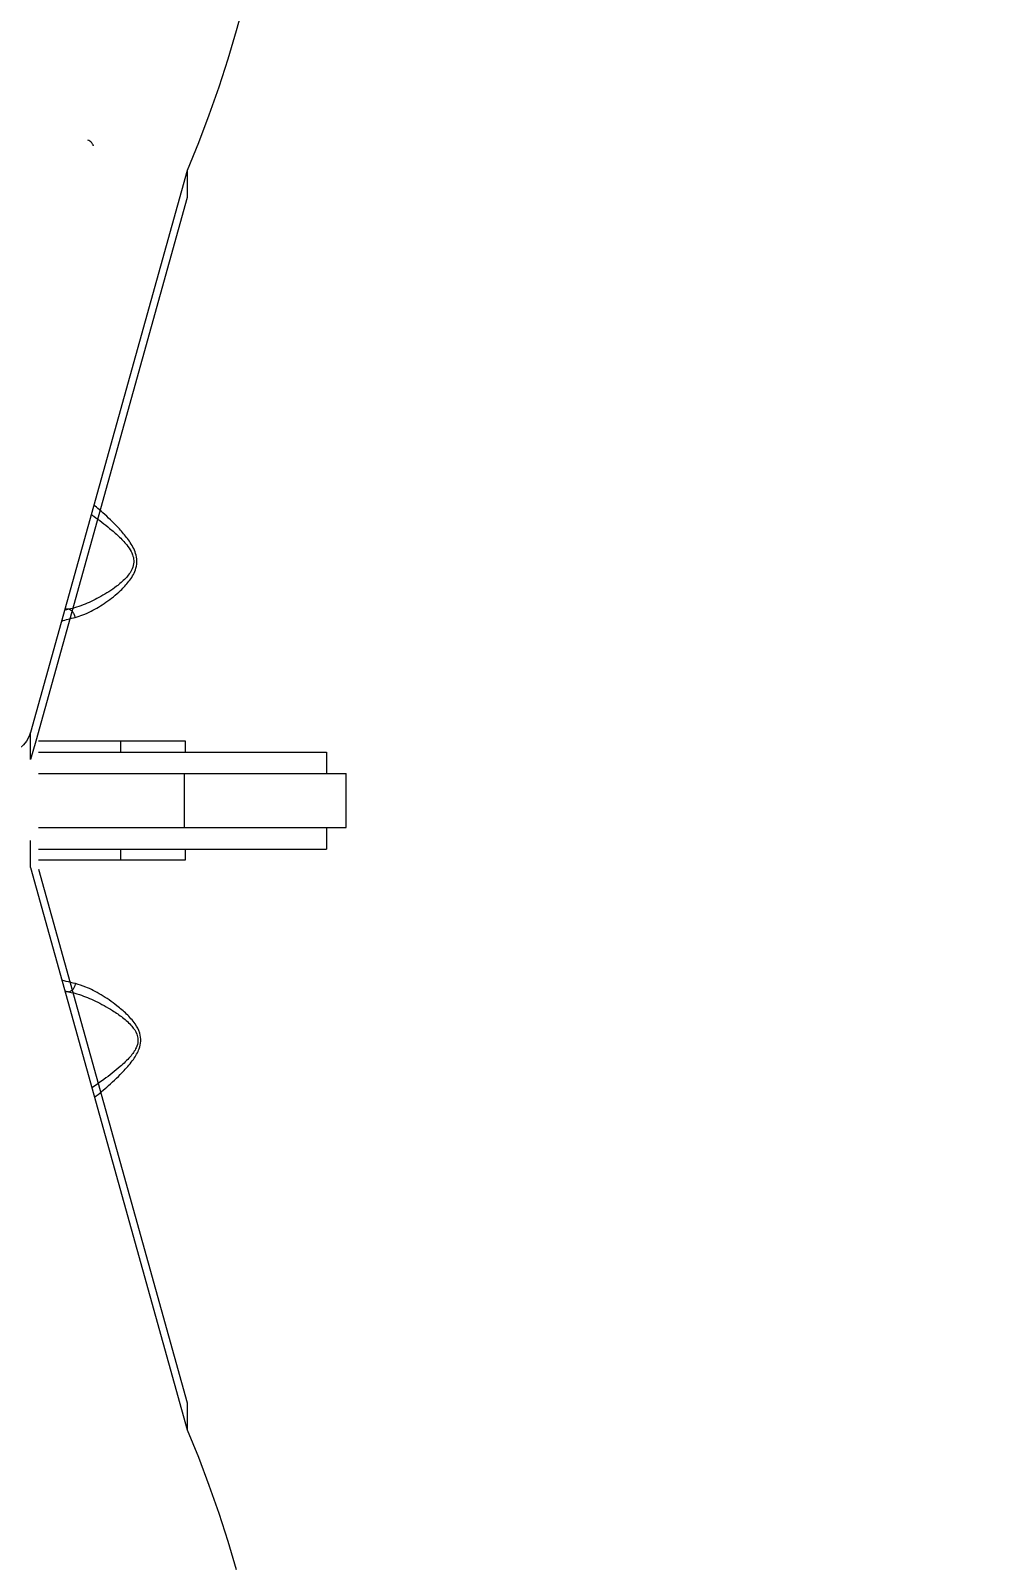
# Model space of a CAD drawing. Header units: millimetres. Extents: x -4335 to 4318, y -3792 to 3101.
# Drawn here: x 449.5 to 713.2, y 14.5 to 440.5 of the extents above; entities that cross this region are included whole.
import ezdxf

# ---------------------------------------------------------------- set-up
doc = ezdxf.new("R2010")
doc.units = ezdxf.units.MM
doc.layers.add('DIKOM_ОБЪЕКТ', color=7, linetype='Continuous')
doc.layers.add('DIKOM_РАЗМЕР_ОБЪЕКТА', color=7, linetype='Continuous')
doc.styles.add('style1', font='arial.ttf', dxfattribs={"width": 0.8})
doc.dimstyles.new('1-50', dxfattribs={"dimtxt": 300, "dimasz": 200, "dimexe": 100, "dimexo": 0, "dimgap": 100, "dimtad": 1, "dimtxsty": 'style1', "dimcen": 200, "dimclrd": 7, "dimclre": 7, "dimclrt": 7, "dimadec": 1, "dimazin": 2, "dimtfac": 1, "dimtmove": 0, "dimatfit": 2, "dimfxl": 0, "dimlwd": 25, "dimlwe": 18, "dimarcsym": 0})

# ---------------------------------------------------------------- blocks, each defined once
blk = doc.blocks.new('*D2')
at = {"layer": 'Defpoints', "color": 0, "transparency": 16777216}
for p in [(2711.72, 601.17), (-2007.01, 181.47), (-2007.01, -2298.93)]:
    blk.add_point(p, dxfattribs=at)
at = {"layer": 'DIKOM_РАЗМЕР_ОБЪЕКТА', "color": 7, "lineweight": 18, "transparency": 16777216}
for p, q in [((2711.72, 601.17), (2711.72, -2398.93)), ((-2007.01, 181.47), (-2007.01, -2398.93))]:
    blk.add_line(p, q, dxfattribs=at)
at = {"layer": 'DIKOM_РАЗМЕР_ОБЪЕКТА', "color": 7, "lineweight": 25, "transparency": 16777216}
blk.add_line((2511.72, -2298.93), (-1807.01, -2298.93), dxfattribs=at)
at = {"layer": 'DIKOM_РАЗМЕР_ОБЪЕКТА', "color": 7, "transparency": 16777216}
for points in [[(-1807.01, -2265.6), (-1807.01, -2332.27), (-2007.01, -2298.93)], [(2511.72, -2265.6), (2511.72, -2332.27), (2711.72, -2298.93)]]:
    blk.add_solid(points, dxfattribs=at)
at = {"layer": 'DIKOM_РАЗМЕР_ОБЪЕКТА', "color": 7, "transparency": 16777216, "insert": (-22.56, -2045.76), "char_height": 300, "attachment_point": 5, "style": 'style1'}
blk.add_mtext('4750', dxfattribs=at)
blk = doc.blocks.new('*D3')
at = {"layer": 'Defpoints', "color": 0, "transparency": 16777216}
for p in [(-2375.87, 1532.76), (1667.44, 1532.76), (-1786.5, -1525.94)]:
    blk.add_point(p, dxfattribs=at)
at = {"layer": 'DIKOM_РАЗМЕР_ОБЪЕКТА', "color": 7, "lineweight": 18, "transparency": 16777216}
for p, q in [((1667.44, 1532.76), (-2475.87, 1532.76)), ((-1786.5, -1525.94), (-2475.87, -1525.94))]:
    blk.add_line(p, q, dxfattribs=at)
at = {"layer": 'DIKOM_РАЗМЕР_ОБЪЕКТА', "color": 7, "lineweight": 25, "transparency": 16777216}
blk.add_line((-2375.87, -1325.94), (-2375.87, 1332.76), dxfattribs=at)
at = {"layer": 'DIKOM_РАЗМЕР_ОБЪЕКТА', "color": 7, "transparency": 16777216}
for points in [[(-2409.21, 1332.76), (-2342.54, 1332.76), (-2375.87, 1532.76)], [(-2409.21, -1325.94), (-2342.54, -1325.94), (-2375.87, -1525.94)]]:
    blk.add_solid(points, dxfattribs=at)
at = {"layer": 'DIKOM_РАЗМЕР_ОБЪЕКТА', "color": 7, "transparency": 16777216, "insert": (-2629.15, -119.32), "char_height": 300, "attachment_point": 5, "rotation": 90, "style": 'style1'}
blk.add_mtext('3050', dxfattribs=at)

msp = doc.modelspace()

# ---------------------------------------------------------------- linework, layer by layer
at = {"layer": 'DIKOM_ОБЪЕКТ', "color": 7, "linetype": 'Continuous', "lineweight": 15}
for p, q in [((493.061, 401.567), (449.478, 245.151)), ((493.061, 401.567), (493.061, 394.067)), ((493.061, 394.067), (450.896, 242.739)), ((459.938, 279.455), (459.036, 279.455)), ((449.478, 237.651), (449.478, 245.151)), ((450.896, 242.739), (449.478, 237.651)), ((474.594, 242.739), (451.674, 242.739)), ((451.674, 239.74), (531.839, 239.74)), ((492.594, 242.739), (474.594, 242.739)), ((474.594, 239.74), (474.594, 242.739)), ((492.594, 239.74), (492.594, 242.739)), ((531.839, 239.74), (531.839, 233.727)), ((451.675, 233.727), (492.176, 233.727)), ((492.176, 233.727), (492.176, 218.728)), ((492.176, 233.727), (537.229, 233.727)), ((537.229, 218.728), (537.229, 233.727)), ((451.676, 218.728), (492.176, 218.728)), ((492.176, 218.728), (537.229, 218.728)), ((531.839, 218.728), (531.839, 212.74)), ((449.478, 207.585), (449.478, 215.085)), ((451.677, 212.74), (531.839, 212.74)), ((451.677, 209.74), (474.594, 209.74)), ((474.594, 209.74), (474.594, 212.74)), ((474.594, 209.74), (492.594, 209.74)), ((492.594, 209.74), (492.594, 212.74)), ((449.478, 207.585), (493.061, 51.169)), ((451.677, 207.193), (493.061, 58.67)), ((460.053, 173.029), (459.107, 173.029)), ((493.061, 58.67), (493.061, 51.169))]:
    msp.add_line(p, q, dxfattribs=at)
at = {"layer": 'DIKOM_ОБЪЕКТ', "color": 7, "linetype": 'Continuous', "lineweight": 15, "flags": 128}
for points in [[(508.848, 448.341), (506.702, 440.429), (504.36, 432.559), (501.824, 424.734), (499.094, 416.958), (496.173, 409.234), (493.061, 401.567)], [(449.478, 245.151), (449.025, 243.93), (448.369, 242.78), (447.524, 241.727), (446.509, 240.794), (445.345, 240.001), (444.059, 239.365), (442.679, 238.9), (441.234, 238.617), (439.757, 238.522)], [(493.061, 51.169), (496.173, 43.502), (499.094, 35.779), (501.824, 28.003), (504.36, 20.178), (506.702, 12.308)]]:
    msp.add_lwpolyline(points, dxfattribs=at)
at = {"layer": 'DIKOM_ОБЪЕКТ', "color": 7, "linetype": 'Continuous', "lineweight": 15}
for points, knots in [([(514.523, 587.303), (517.69, 587.121), (527.357, 586.534), (543.511, 585.383), (562.969, 583.723), (582.393, 581.791), (601.778, 579.587), (621.12, 577.112), (640.413, 574.366), (659.652, 571.352), (678.833, 568.068), (697.95, 564.516), (716.998, 560.697), (735.972, 556.612), (754.868, 552.263), (773.68, 547.649), (792.404, 542.772), (811.034, 537.635), (829.566, 532.237), (847.994, 526.58), (866.315, 520.667), (884.523, 514.498), (902.614, 508.074), (920.583, 501.399), (938.424, 494.473), (956.135, 487.298), (973.709, 479.876), (991.142, 472.209), (1008.43, 464.3), (1025.566, 456.146), (1041.727, 448.179), (1052.11, 442.835), (1056.89, 440.375)], [0.12101449, 0.12101449, 0.12101449, 0.12101449, 0.13560495, 0.16556342, 0.19552192, 0.2254804, 0.25543885, 0.28539735, 0.31535584, 0.3453143, 0.37527277, 0.40523119, 0.43518963, 0.46514814, 0.49510656, 0.52506498, 0.5550234, 0.58498179, 0.61494022, 0.64489863, 0.67485696, 0.70481531, 0.73477364, 0.76473194, 0.79469022, 0.82464852, 0.85460681, 0.88456501, 0.91452325, 0.94448142, 0.97443952, 1, 1, 1, 1]), ([(465.378, 409.966), (465.377, 409.966), (465.374, 409.966), (465.371, 409.966), (465.368, 409.966), (465.367, 409.966)], [0, 0, 0, 0, 0.3316671, 0.7902359, 1, 1, 1, 1]), ([(466.976, 408.4), (466.959, 408.445), (466.84, 408.756), (466.536, 409.268), (465.989, 409.786), (465.582, 409.906), (465.378, 409.966)], [0, 0, 0, 0, 0.0544751, 0.3767075, 0.6883274, 1, 1, 1, 1]), ([(461.874, 277.202), (462.59, 277.415), (464.023, 277.841), (466.883, 279.178), (470.457, 281.297), (474.064, 284.164), (476.53, 286.75), (477.885, 288.706), (478.73, 290.454), (479.14, 292.439), (478.902, 294.499), (478.2, 296.355), (476.953, 298.508), (475.108, 300.877), (472.169, 303.959), (469.466, 306.464), (467.598, 308.048), (467.115, 308.448)], [0, 0, 0, 0, 0.05193026, 0.1038917, 0.19515515, 0.28640458, 0.3437029, 0.37313467, 0.40247304, 0.43668338, 0.46711236, 0.49697799, 0.52697006, 0.5808929, 0.63495572, 0.72659053, 0.75883331, 0.75883331, 0.75883331, 0.75883331]), ([(466.382, 305.818), (466.607, 305.661), (468.299, 304.464), (470.86, 302.513), (473.982, 299.844), (476.041, 297.693), (477.366, 295.791), (478.06, 294.17), (478.302, 292.502), (477.848, 290.76), (476.948, 289.265), (475.496, 287.58), (472.864, 285.356), (469.046, 282.912), (465.268, 281.113), (462.258, 280.004), (460.709, 279.6), (459.965, 279.454), (459.963, 279.453)], [0.26377852, 0.26377852, 0.26377852, 0.26377852, 0.27819199, 0.37186211, 0.42582047, 0.47962168, 0.51522609, 0.53619978, 0.56375428, 0.59491694, 0.62290902, 0.65102946, 0.70794003, 0.80091479, 0.89391818, 0.94689212, 0.99983802, 1, 1, 1, 1]), ([(459.963, 279.453), (459.96, 279.454), (459.952, 279.455), (459.943, 279.455), (459.938, 279.455)], [0, 0, 0, 0, 0.4149663, 1, 1, 1, 1]), ([(461.874, 277.202), (461.869, 277.231), (461.822, 277.527), (461.644, 278.09), (461.207, 278.77), (460.623, 279.278), (460.183, 279.395), (459.963, 279.453)], [0, 0, 0, 0, 0.0262308, 0.2631047, 0.5087497, 0.7543947, 1, 1, 1, 1]), ([(461.973, 175.293), (461.094, 175.505), (459.742, 175.831), (458.58, 176.181), (458.194, 176.305)], [0, 0, 0, 0, 0.16479809, 0.25337828, 0.25337828, 0.25337828, 0.25337828]), ([(460.062, 173.03), (460.281, 173.087), (460.719, 173.201), (461.302, 173.705), (461.732, 174.373), (461.916, 174.941), (461.965, 175.244), (461.973, 175.293)], [0, 0, 0, 0, 0.2440015, 0.487993, 0.732004, 0.9571, 1, 1, 1, 1]), ([(467.28, 143.697), (468.562, 144.712), (471.339, 147.014), (475.05, 150.543), (478.006, 153.957), (479.671, 156.752), (480.268, 159.335), (479.907, 161.811), (478.453, 164.41), (476.208, 166.923), (472.966, 169.652), (469.105, 172.3), (465.166, 174.346), (462.905, 175.016), (461.973, 175.293)], [0.23096657, 0.23096657, 0.23096657, 0.23096657, 0.31392109, 0.40669077, 0.46809726, 0.51843854, 0.55093932, 0.58573976, 0.63083141, 0.68921755, 0.74783126, 0.84126236, 0.93457919, 1, 1, 1, 1]), ([(460.053, 173.029), (460.054, 173.029), (460.057, 173.029), (460.061, 173.029), (460.062, 173.03), (460.062, 173.03)], [0, 0, 0, 0, 0.500511, 0.8980408, 1, 1, 1, 1]), ([(460.062, 173.03), (460.063, 173.029), (461.01, 172.856), (463.47, 172.204), (467.582, 170.509), (471.684, 168.274), (475.115, 165.908), (477.51, 163.797), (479.007, 161.655), (479.362, 160.123), (479.35, 158.836), (478.987, 157.565), (478.137, 156.135), (476.69, 154.311), (473.926, 151.715), (470.279, 148.905), (467.643, 147.065), (466.546, 146.33)], [0, 0, 0, 0, 0.00006075, 0.06666345, 0.16071371, 0.25737511, 0.31515094, 0.37394517, 0.41647578, 0.44084495, 0.44804623, 0.47760194, 0.5013229, 0.52572598, 0.58666375, 0.67994102, 0.74790212, 0.74790212, 0.74790212, 0.74790212])]:
    msp.add_open_spline(points, degree=3, knots=knots, dxfattribs=at)
for points in [[(458.125, 276.183), (459.249, 276.536), (460.561, 276.869), (461.874, 277.202)], [(459.938, 279.455), (459.616, 279.382), (459.295, 279.309), (458.975, 279.236)], [(459.046, 173.249), (459.379, 173.175), (459.716, 173.102), (460.053, 173.029)]]:
    msp.add_open_spline(points, degree=3, dxfattribs=at)

# ---------------------------------------------------------------- dimensions: what is measured, and where the dimension line sits
at = {"layer": 'DIKOM_РАЗМЕР_ОБЪЕКТА'}
dim = msp.add_linear_dim(base=(-2375.873, 1532.764), p1=(-1786.496, -1525.942), p2=(1667.44, 1532.764), angle=90, text='3050', dimstyle='1-50', dxfattribs=at)
dim.commit()
dim.dimension.update_dxf_attribs({"geometry": '*D3', "text_midpoint": (-2375.873, -119.318), "dimtype": 160})
dim = msp.add_linear_dim(base=(-2007.007, -2298.934), p1=(2711.721, 601.173), p2=(-2007.007, 181.474), text='4750', dimstyle='1-50', dxfattribs=at)
dim.commit()
dim.dimension.update_dxf_attribs({"geometry": '*D2', "text_midpoint": (-22.564, -2298.934), "dimtype": 160})

doc.saveas('drawing.dxf')
